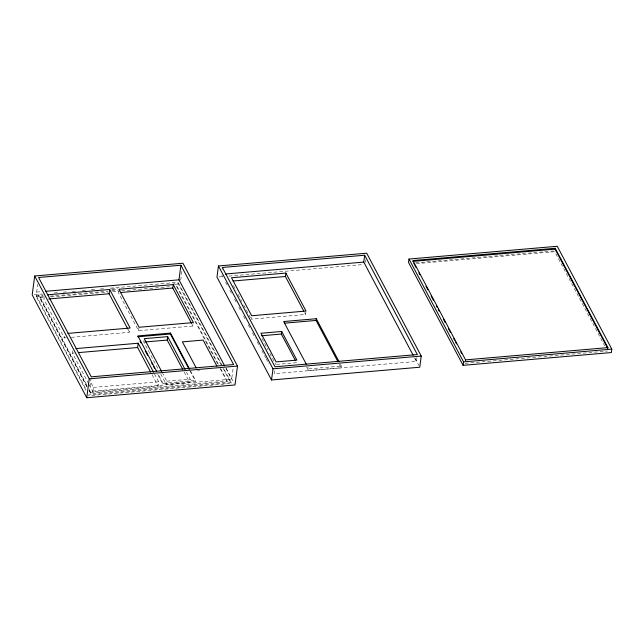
<?xml version="1.0" encoding="UTF-8"?>
<svg xmlns="http://www.w3.org/2000/svg" width="644" height="644" viewBox="0 0 644 644"><rect width="100%" height="100%" fill="white"/><g stroke="black" fill="none" stroke-linecap="round" stroke-linejoin="round"><path stroke-width="0.48" stroke-dasharray="3.22 2.42" d="M85.966 390.401L36.096 296.377L36.209 295.516L43.22 294.912M86.996 386.996L36.66 292.078L37.682 284.302M87.053 386.609L39.992 297.874L40.105 297.013L44.082 296.667M44.227 296.795L43.889 299.371L64.344 337.939L66.316 337.77M64.344 337.939L64.569 336.224M88.671 383.816L72.402 353.129L72.74 350.561M91.142 377.803L89.347 391.423L231.671 379.171L233.209 367.499M220.739 368.682L227.324 381.111L227.211 381.964L90.82 393.709L90.933 392.856L89.524 390.192M154.463 373.906L158.649 381.795L158.086 386.086L92.857 391.705L93.42 387.406L90.168 381.272M118.657 290.999L118.432 292.714L138.581 330.694L192.942 326.017L193.281 323.441M71.259 337.343L129.573 332.32L130.024 328.891M138.581 330.694L138.919 328.126M144.039 340.378L143.813 342.093L158.376 369.551M190.487 370.799L195.607 380.443L195.494 381.304L162.852 384.114L162.964 383.252L158.311 374.486M221.23 364.834L178.42 284.117L178.533 283.263L173.518 283.69M186.462 372.079L190.222 379.163L189.771 382.592L166.361 384.613L166.812 381.176L162.586 373.206M180.714 280.124L181.89 271.18M222.075 269.433L222.333 267.469M231.22 382.608L88.896 394.861L88.783 395.722L231.107 383.462L231.22 382.608L223.693 368.416M251.426 317.452L251.2 319.166L305.562 314.489L305.9 311.913M274.505 370.743L274.119 373.681L416.443 361.429L416.958 357.509M296.554 362.685L275.801 364.472L276.026 362.757M340.459 364.303L341.384 366.058L341.159 367.772L308.54 370.582L308.766 368.867L307.84 367.112M365.462 262.511L365.832 259.717M36.66 292.078L40.669 291.74M218.976 276.96L222.977 276.614M228.99 276.099L363.216 264.539M34.204 294.702L42.214 294.01M54.241 292.98L59.248 292.545M63.249 292.199L67.258 291.861M72.265 291.426L77.28 290.991M82.287 290.565L86.288 290.219M91.303 289.784L95.304 289.446M100.319 289.011L104.32 288.665M110.333 288.15L178.452 282.281M111.38 289.043L117.393 288.528M415.557 262.849L553.872 250.943M36.096 296.377L43.108 295.773M112.265 289.816L117.28 289.381M174.411 284.463L178.42 284.117M416.451 263.621L554.766 251.715L604.627 345.739M50.055 296.159L107.798 291.185M111.782 290.838L117.755 290.323M39.992 297.874L43.969 297.528M50.94 296.932L107.685 292.046M112.668 291.611L120.629 290.927M121.627 290.847L169.412 286.725M72.402 353.129L74.374 352.96M197.563 370.501L199.543 370.332M93.42 387.406L158.649 381.795M166.812 381.176L190.222 379.163M308.766 368.867L341.384 366.058M162.964 383.252L195.607 380.443M90.933 392.856L227.324 381.111M465.129 363.313L607.453 351.061M415.066 358.354L418.833 365.446M414.559 357.879L416.443 361.429M339.299 364.271L341.159 367.772M304.62 312.718L305.562 314.489M306.681 367.08L308.54 370.582M261.995 338.446L267.976 349.724M269.812 353.194L275.801 364.472M233.394 285.598L236.203 290.903M238.079 294.437L241.83 301.497M243.706 305.031L250.733 318.281M221.898 275.229L222.84 277.001M225.666 282.322L227.074 284.986M229.9 290.307L231.776 293.857M234.601 299.178L236.485 302.72M238.835 307.156L240.719 310.706M243.537 316.027L245.42 319.577M248.246 324.898L249.655 327.563M252.48 332.884L255.298 338.205M257.181 341.755L260.007 347.076M261.891 350.626L265.65 357.718M266.125 358.603L268.942 363.924M226.068 368.118L234.062 383.188M226.028 368.529L231.671 379.171M178.533 283.263L221.81 364.866M223.106 368.384L231.107 383.462M218.38 364.246L176.496 285.268L176.384 286.129L218.268 365.108M220.151 368.658L227.211 381.964M192.001 324.254L192.942 326.017M189.916 370.783L195.494 381.304M184.128 371.966L189.771 382.592M160.726 373.979L166.361 384.613M157.74 374.47L162.852 384.114M127.713 328.818L129.573 332.32M152.04 374.687L158.086 386.086M89.138 384.693L92.857 391.705M40.105 297.013L87.165 385.756M88.936 390.159L90.82 393.709M36.209 295.516L86.079 389.54"/><path stroke-width="0.97" d="M34.687 275.994L32.2 294.88L86.747 397.726L235.004 384.959L237.491 366.074L182.936 263.227L34.687 275.994L89.234 378.841L86.747 397.726M127.713 328.818L109.118 293.753L109.681 289.462L47.415 294.823M150.648 372.063L137.631 347.519L138.194 343.228L75.928 348.589M191.534 323.368L172.793 288.029L173.244 284.6L118.882 289.277L139.032 327.265L193.393 322.588L173.244 284.6M182.719 369.31L167.223 340.08L167.673 336.643L144.264 338.663L161.644 371.435M188.982 369.028L170.386 333.97L170.499 333.109L137.856 335.918L156.452 370.984M224.619 365.864L178.984 279.826L180.9 265.231L38.584 277.492L91.271 376.837L233.595 364.576L180.9 265.231M218.437 265.972L216.972 277.137L271.518 379.984L419.767 367.217L421.24 356.06L366.694 253.205L218.437 265.972L272.992 368.827L271.518 379.984M303.686 310.955L285.413 276.501L285.864 273.072L231.502 277.749L251.651 315.737L306.013 311.052L285.864 273.072M295.169 360.085L281.364 334.051L281.702 331.475L260.949 333.262L276.139 361.904L296.892 360.117L281.702 331.475M337.907 361.638L316.051 320.438L316.276 318.724L283.666 321.533L306.447 364.488M413.15 355.222L363.747 262.084L364.657 255.217L222.333 267.469L275.02 366.814L417.344 354.562L364.657 255.217M408.996 259.041L408.546 262.47L463.092 365.325L611.349 352.558L611.8 349.12L557.253 246.274L408.996 259.041L463.551 361.888L463.092 365.325M465.467 360.737L465.58 359.883L412.893 260.538L555.217 248.278L607.904 347.623L607.791 348.485L555.104 249.139L555.217 248.278M225.44 273.998L363.747 262.084M45.684 291.305L178.984 279.826M412.78 261.392L555.104 249.139M233.031 281.009L285.413 276.501M120.412 292.545L172.793 288.029M48.823 298.945L109.118 293.753M67.87 333.391L130.136 328.029L109.681 289.462M284.431 323.167L316.051 320.438M137.744 336.78L170.386 333.97M144.787 342.012L167.223 340.08M261.601 335.757L281.364 334.051M78.326 352.622L137.631 347.519M89.234 378.841L237.491 366.074M272.992 368.827L421.24 356.06M465.58 359.883L607.904 347.623M463.551 361.888L611.8 349.12M413.722 263.171L416.072 267.606M418.898 272.927L419.84 274.698M425.95 286.234L427.833 289.776M431.126 295.99L433.476 300.426M436.302 305.747L437.244 307.518M438.186 309.289L439.128 311.068M443.362 319.046L445.237 322.596M448.538 328.81L450.414 332.352M453.706 338.567L454.648 340.338M455.59 342.109L456.532 343.888M460.766 351.866L461.708 353.645M316.276 318.724L339.058 361.678M216.939 366.106L203.134 340.08L182.373 341.867L196.187 367.893M170.499 333.109L189.561 369.052M167.673 336.643L185.053 369.415M140.07 341.159L141.004 342.914M145.182 350.803L147.508 355.19M151.694 363.079L152.62 364.826M153.554 366.581L154.48 368.336M138.194 343.228L153.538 372.152"/></g></svg>
